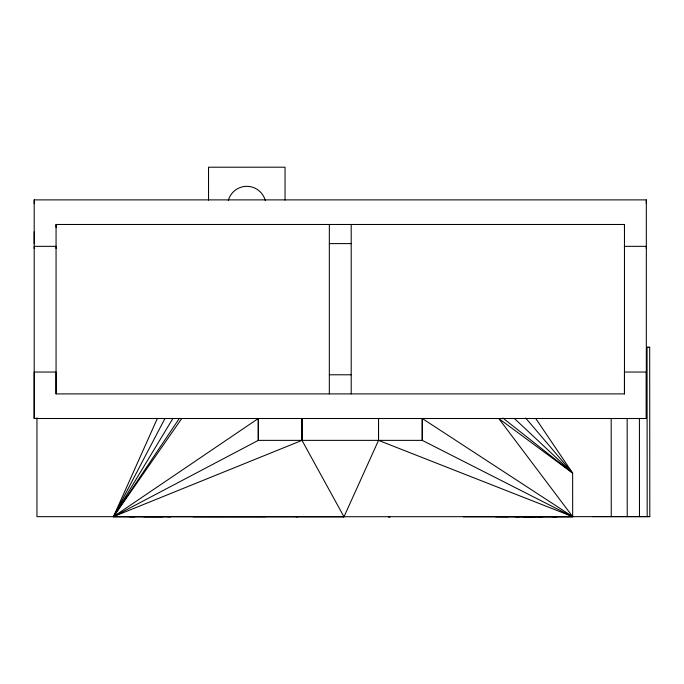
<?xml version="1.0" encoding="UTF-8"?>
<svg xmlns="http://www.w3.org/2000/svg" width="684" height="684" viewBox="0 0 684 684"><rect width="100%" height="100%" fill="white"/><g stroke="black" fill="none" stroke-linecap="round" stroke-linejoin="round"><path stroke-width="1.03" d="M646.329 199.882L646.329 418.505L34.2 418.505L34.2 199.882L646.329 199.882L646.329 203.601M34.2 243.726L34.2 231.893M36.962 417.744L36.953 516.659L265.837 516.676M624.466 224.48L624.466 393.907L56.062 393.907L56.062 224.48L624.466 224.48L624.466 227.362M258.287 418.608L258.287 440.368L113.467 516.659L170.88 516.685L167.58 516.659M302.012 418.608L302.003 440.368L343.975 516.805L113.467 516.659L157.405 418.343M378.526 418.608L378.526 440.368L343.975 516.805L343 516.805M422.25 418.608L422.25 440.368L572.679 516.788L523.807 516.736L534.067 516.694M164.947 418.548L113.467 516.659L172.958 418.403M179.396 418.317L113.467 516.659L302.003 440.368L302.003 418.505M181.764 418.505L113.467 516.659L258.287 418.505L258.287 440.368L422.25 440.368L422.25 418.505L572.67 516.634L572.636 473.071L535.7 418.454M532.776 516.642L534.281 516.642M516.625 516.736L519.019 516.736M508.126 516.736L495.43 516.634L525.902 516.642M647.184 516.634L649.8 516.617L649.689 347.31L647.047 347.31L647.184 516.634L222.36 516.753M552.689 516.694L572.67 516.634L498.764 418.505L572.636 473.071L525.688 418.044M647.073 347.31L649.689 347.31M296.001 516.796L297.6 516.788M388.401 516.796L390.008 516.796L388.409 516.796M592.541 516.6L649.8 516.617M329.337 243.607L351.2 243.607M329.337 374.781L351.2 374.781M134.987 516.779L129.225 516.779M143.811 516.779L162.818 516.779M193.17 516.771L222.018 516.771M556.785 516.779L463.333 516.771M514.411 516.642L543.13 516.668M541.856 516.659L538.094 516.642M572.67 516.634L378.526 440.368L378.526 418.505M502.911 418.052L572.636 473.071L514.317 418.42M646.329 248.48L646.329 246.343L624.466 246.343L624.466 248.48M639.42 418.676L639.489 516.651M627.168 418.685L627.228 516.668M611.188 418.702L611.257 516.685M285.057 200.138L285.048 167.195L208.526 167.212L208.543 200.164M56.062 224.48L56.062 227.362M56.062 248.48L56.062 246.343L34.2 246.343L34.2 248.48M34.2 199.882L34.2 203.61M646.329 418.505L646.329 372.045L624.466 372.045L624.466 393.907M351.2 224.48L351.2 393.907M329.337 224.48L329.337 393.907M56.062 393.907L56.062 372.045L34.2 372.045L34.2 418.505M228.319 200.523A19.126 19.126 0 0 1 265.272 200.506"/></g></svg>
